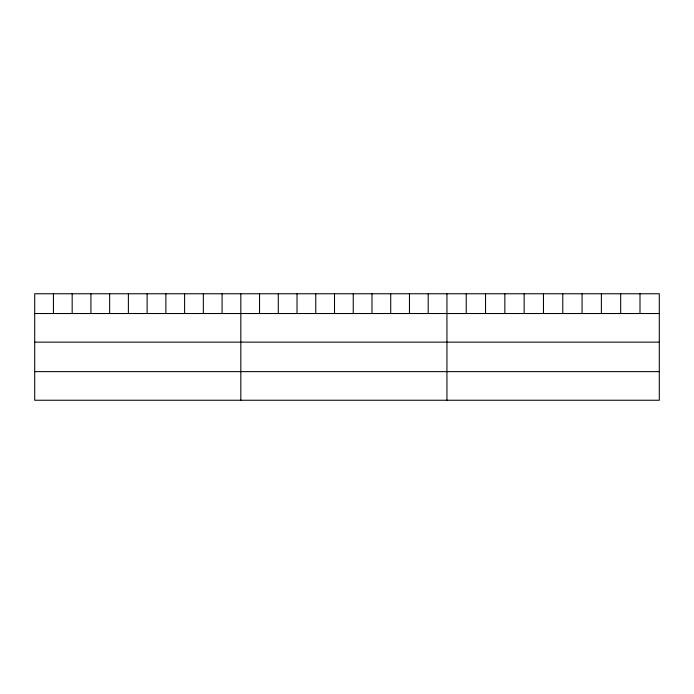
<?xml version="1.0" encoding="UTF-8"?>
<svg xmlns="http://www.w3.org/2000/svg" width="694" height="694" viewBox="0 0 694 694"><rect width="100%" height="100%" fill="white"/><g stroke="black" fill="none" stroke-linecap="round" stroke-linejoin="round"><path stroke-width="1.04" d="M659.3 313.523L659.3 400.247L34.7 400.247L34.7 293.753L659.3 293.753L659.3 313.523L34.7 313.523M34.7 342.142L659.3 342.142M34.7 371.628L659.3 371.628M639.998 293.753L639.998 313.523M620.688 293.753L620.688 313.523M601.386 293.753L601.386 313.523M582.075 293.753L582.075 313.523M562.773 293.753L562.773 313.523M543.463 293.753L543.463 313.523M524.161 293.753L524.161 313.523M504.85 293.753L504.85 313.523M485.548 293.753L485.548 313.523M466.238 293.753L466.238 313.523M446.936 293.753L446.936 400.247M428.198 293.753L428.198 313.523M409.46 293.753L409.46 313.523M390.722 293.753L390.722 313.523M371.984 293.753L371.984 313.523M353.246 293.753L353.246 313.523M334.508 293.753L334.508 313.523M315.77 293.753L315.77 313.523M297.032 293.753L297.032 313.523M278.294 293.753L278.294 313.523M259.556 293.753L259.556 313.523M240.818 293.753L240.818 400.247M222.08 293.753L222.08 313.523M203.342 293.753L203.342 313.523M184.604 293.753L184.604 313.523M165.866 293.753L165.866 313.523M147.128 293.753L147.128 313.523M128.39 293.753L128.39 313.523M109.652 293.753L109.652 313.523M90.914 293.753L90.914 313.523M72.176 293.753L72.176 313.523M53.438 293.753L53.438 313.523"/></g></svg>
